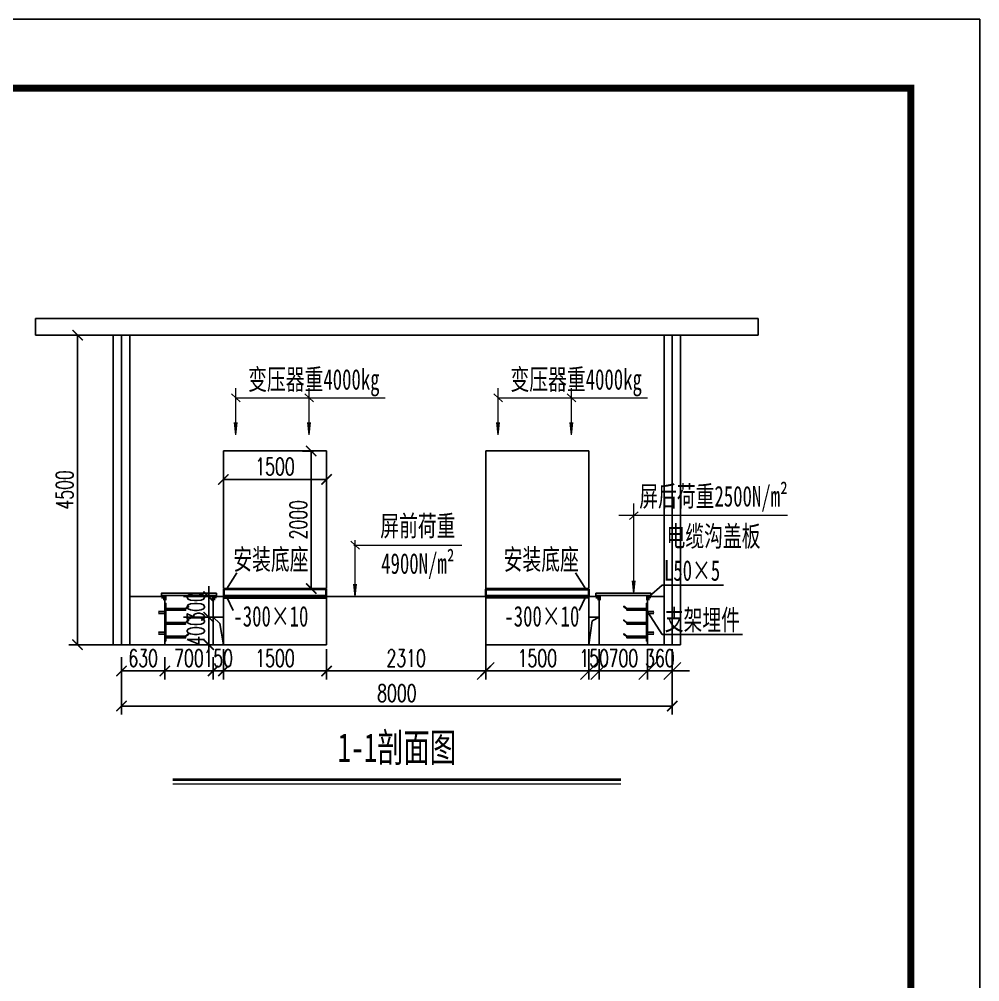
# Model space of a CAD drawing. Header units: millimetres. Extents: x -24326 to 675674, y 148048 to 606396.
# Drawn here: x 641424 to 655374, y 195060 to 209048 of the extents above; entities that cross this region are included whole.
import ezdxf
from ezdxf.enums import TextEntityAlignment as Align

# ---------------------------------------------------------------- set-up
doc = ezdxf.new("R2010")
doc.units = ezdxf.units.MM
doc.linetypes.add('CENTER', pattern=[2, 1.25, -0.25, 0.25, -0.25])
doc.linetypes.add('常规', pattern=[20, 10, 0, 10])
for name, color, linetype, lineweight in [('CAXA0', 7, 'Continuous', 70), ('CAXA0层', 7, 'Continuous', 25), ('SW', 8, 'Continuous', 20), ('TEXT', 4, 'Continuous', 0), ('中心线', 1, 'CENTER', 20), ('电辅助1', 7, 'Continuous', 0)]:
    doc.layers.add(name, color=color, linetype=linetype, lineweight=lineweight)
for name, color, linetype in [('动力平面导线层', 3, '常规'), ('动力平面设备层', 1, 'Continuous'), ('图框', 7, 'Continuous'), ('文字', 7, 'Continuous'), ('照明平面导线层', 3, 'Continuous'), ('照明平面设备层', 1, 'Continuous'), ('电气-接地设计-接地线', 3, '接地线'), ('绘制实体层', 7, 'Continuous')]:
    doc.layers.add(name, color=color, linetype=linetype)
doc.styles.add('BcDimText', font='txt.shx', dxfattribs={"width": 0.667, "height": 250, "bigfont": 'hztxt.shx'})
doc.styles.add('EESLTYPE', font='TXT.shx')
doc.styles.add('标准', font='NSimSun.ttf', dxfattribs={"width": 0.667})
doc.linetypes.add('接地线', pattern='A,500,[136,EESLTYPE.shx,S=100,R=0,X=0,Y=0],500,-200,60,-200', length=1460)
doc.linetypes.add('组180_避雷线', pattern='A,1000,["X",EESLTYPE,S=200,R=-180,X=200,Y=100],500', length=1500)
doc.dimstyles.new('BC_DIMLFAC_Arch_100.0000_1.0000_1.0000_0_MM_0_1.5000', dxfattribs={"dimtxt": 250, "dimasz": 150, "dimexe": 125, "dimexo": 62.5, "dimgap": 62.5, "dimtad": 1, "dimdec": 0, "dimzin": 0, "dimdsep": 46, "dimtxsty": 'BcDimText', "dimblk": 'ARCHTICK', "dimcen": 250, "dimadec": 0, "dimazin": 0, "dimtfac": 1, "dimtdec": 4, "dimtix": 1, "dimtmove": 0, "dimatfit": 3, "dimfxl": 1, "dimtolj": 1, "dimtzin": 0, "dimarcsym": 0})
doc.dimstyles.new('BC_DIMLFAC_Arch_100.0000_1.0000_1.0000_0_MM_0_2.5000', dxfattribs={"dimtxt": 250, "dimasz": 250, "dimexe": 125, "dimexo": 62.5, "dimgap": 62.5, "dimtad": 1, "dimdec": 0, "dimzin": 0, "dimdsep": 46, "dimtxsty": 'BcDimText', "dimblk": 'OBLIQUE', "dimcen": 250, "dimadec": 0, "dimazin": 0, "dimtfac": 1, "dimtdec": 4, "dimtix": 1, "dimtmove": 0, "dimatfit": 3, "dimfxl": 1, "dimtolj": 1, "dimtzin": 0, "dimarcsym": 0})

# ---------------------------------------------------------------- blocks, each defined once
blk = doc.blocks.new('_ArchTick')
at = {"color": 0, "linetype": 'ByBlock', "const_width": 0.15}
blk.add_lwpolyline([(-0.5, -0.5), (0.5, 0.5)], dxfattribs=at)
blk = doc.blocks.new('*D174')
at = {"layer": 'Defpoints', "color": 0, "linetype": 'ByBlock', "transparency": 16777216}
for p in [(643538, 199839), (644238, 199839), (644238, 199576)]:
    blk.add_point(p, dxfattribs=at)
at = {"layer": '动力平面导线层', "color": 0, "linetype": 'ByBlock', "lineweight": -2, "transparency": 16777216}
for p, q in [((643538, 199777), (643538, 199451)), ((644238, 199777), (644238, 199451)), ((643538, 199576), (644238, 199576))]:
    blk.add_line(p, q, dxfattribs=at)
at = {"layer": '动力平面导线层', "color": 0, "linetype": 'ByBlock', "lineweight": -2, "transparency": 16777216, "xscale": 150, "yscale": 150, "zscale": 150}
for p, rotation in [((643538, 199576), 180.0033482672131), ((644238, 199576), 0.003348267213036236)]:
    blk.add_blockref('_ArchTick', p, dxfattribs=dict(at, rotation=rotation))
at = {"layer": '动力平面导线层', "color": 0, "linetype": 'ByBlock', "transparency": 16777216, "insert": (643888, 199763), "char_height": 250, "attachment_point": 5, "rotation": 0.0033, "style": 'BcDimText'}
blk.add_mtext('\\A1;700', dxfattribs=at)
blk = doc.blocks.new('*D175')
at = {"layer": 'Defpoints', "color": 0, "linetype": 'ByBlock', "transparency": 16777216}
for p in [(644238, 199839), (644388, 199839), (644388, 199576)]:
    blk.add_point(p, dxfattribs=at)
at = {"layer": '动力平面导线层', "color": 0, "linetype": 'ByBlock', "lineweight": -2, "transparency": 16777216}
for p, q in [((644238, 199777), (644238, 199451)), ((644388, 199777), (644388, 199451)), ((644238, 199576), (644088, 199576)), ((644238, 199576), (644388, 199576)), ((644388, 199576), (644538, 199576))]:
    blk.add_line(p, q, dxfattribs=at)
at = {"layer": '动力平面导线层', "color": 0, "linetype": 'ByBlock', "lineweight": -2, "transparency": 16777216, "xscale": 150, "yscale": 150, "zscale": 150}
for p, rotation in [((644238, 199576), 359.9831773144604), ((644388, 199576), 179.9831773144604)]:
    blk.add_blockref('_ArchTick', p, dxfattribs=dict(at, rotation=rotation))
at = {"layer": '动力平面导线层', "color": 0, "linetype": 'ByBlock', "transparency": 16777216, "insert": (644313, 199763), "char_height": 250, "attachment_point": 5, "rotation": 359.9832, "style": 'BcDimText'}
blk.add_mtext('\\A1;150', dxfattribs=at)
blk = doc.blocks.new('*D176')
at = {"layer": 'Defpoints', "color": 0, "linetype": 'ByBlock', "transparency": 16777216}
for p in [(650908, 199673), (642908, 199576), (650908, 199067)]:
    blk.add_point(p, dxfattribs=at)
at = {"layer": '动力平面导线层', "color": 0, "linetype": 'ByBlock', "lineweight": -2, "transparency": 16777216}
for p, q in [((650908, 199611), (650908, 198942)), ((642908, 199513), (642908, 198942)), ((642908, 199067), (650908, 199067))]:
    blk.add_line(p, q, dxfattribs=at)
at = {"layer": '动力平面导线层', "color": 0, "linetype": 'ByBlock', "lineweight": -2, "transparency": 16777216, "xscale": 150, "yscale": 150, "zscale": 150, "rotation": 180}
blk.add_blockref('_ArchTick', (642908, 199067), dxfattribs=at)
at = {"layer": '动力平面导线层', "color": 0, "linetype": 'ByBlock', "lineweight": -2, "transparency": 16777216, "xscale": 150, "yscale": 150, "zscale": 150}
blk.add_blockref('_ArchTick', (650908, 199067), dxfattribs=at)
at = {"layer": '动力平面导线层', "color": 0, "linetype": 'ByBlock', "transparency": 16777216, "insert": (646908, 199254), "char_height": 250, "attachment_point": 5, "style": 'BcDimText'}
blk.add_mtext('\\A1;8000', dxfattribs=at)
blk = doc.blocks.new('*D177')
at = {"layer": 'Defpoints', "color": 0, "linetype": 'ByBlock', "transparency": 16777216}
for p in [(643849, 200357), (643849, 199958), (644175, 199958)]:
    blk.add_point(p, dxfattribs=at)
at = {"layer": '动力平面设备层', "color": 0, "linetype": 'ByBlock', "lineweight": -2, "transparency": 16777216}
for p, q in [((644175, 200357), (644175, 200507)), ((643911, 200357), (644300, 200357)), ((644175, 200357), (644175, 199958)), ((643911, 199958), (644300, 199958)), ((644175, 199958), (644175, 199808))]:
    blk.add_line(p, q, dxfattribs=at)
at = {"layer": '动力平面设备层', "color": 0, "linetype": 'ByBlock', "lineweight": -2, "transparency": 16777216, "xscale": 150, "yscale": 150, "zscale": 150}
for p, rotation in [((644175, 200357), 270), ((644175, 199958), 90)]:
    blk.add_blockref('_ArchTick', p, dxfattribs=dict(at, rotation=rotation))
at = {"layer": '动力平面设备层', "color": 0, "linetype": 'ByBlock', "lineweight": -3, "transparency": 16777216, "insert": (643988, 200157), "char_height": 250, "attachment_point": 5, "rotation": 90, "style": 'BcDimText'}
blk.add_mtext('\\A1;400', dxfattribs=at)
blk = doc.blocks.new('*D178')
at = {"layer": 'Defpoints', "color": 0, "transparency": 16777216}
for p in [(643749, 200657), (644175, 200657), (643749, 200357)]:
    blk.add_point(p, dxfattribs=at)
at = {"layer": '动力平面导线层', "color": 0, "lineweight": -2, "transparency": 16777216}
for p, q in [((644175, 200657), (644175, 200807)), ((643811, 200657), (644300, 200657)), ((644175, 200357), (644175, 200657)), ((643811, 200357), (644300, 200357)), ((644175, 200357), (644175, 200207))]:
    blk.add_line(p, q, dxfattribs=at)
at = {"layer": '动力平面导线层', "color": 0, "lineweight": -2, "transparency": 16777216, "xscale": 150, "yscale": 150, "zscale": 150}
for p, rotation in [((644175, 200657), 270), ((644175, 200357), 90)]:
    blk.add_blockref('_ArchTick', p, dxfattribs=dict(at, rotation=rotation))
at = {"layer": '动力平面导线层', "color": 0, "transparency": 16777216, "insert": (643988, 200507), "char_height": 250, "attachment_point": 5, "rotation": 90, "style": 'BcDimText'}
blk.add_mtext('\\A1;300', dxfattribs=at)
blk = doc.blocks.new('*D179')
at = {"layer": 'Defpoints', "color": 0, "linetype": 'ByBlock', "transparency": 16777216}
for p in [(644388, 202365), (645888, 202360), (645888, 202360)]:
    blk.add_point(p, dxfattribs=at)
at = {"layer": '动力平面导线层', "color": 0, "linetype": 'ByBlock', "lineweight": -2, "transparency": 16777216}
for p, q in [((645888, 202423), (645888, 202485)), ((644388, 202360), (645888, 202360)), ((644388, 202303), (644388, 202235))]:
    blk.add_line(p, q, dxfattribs=at)
at = {"layer": '动力平面导线层', "color": 0, "linetype": 'ByBlock', "lineweight": -2, "transparency": 16777216, "xscale": 150, "yscale": 150, "zscale": 150, "rotation": 180}
blk.add_blockref('_ArchTick', (644388, 202360), dxfattribs=at)
at = {"layer": '动力平面导线层', "color": 0, "linetype": 'ByBlock', "lineweight": -2, "transparency": 16777216, "xscale": 150, "yscale": 150, "zscale": 150}
blk.add_blockref('_ArchTick', (645888, 202360), dxfattribs=at)
at = {"layer": '动力平面导线层', "color": 0, "linetype": 'ByBlock', "transparency": 16777216, "insert": (645138, 202548), "char_height": 250, "attachment_point": 5, "style": 'BcDimText'}
blk.add_mtext('\\A1;1500', dxfattribs=at)
blk = doc.blocks.new('*D180')
at = {"layer": 'Defpoints', "color": 0, "linetype": 'ByBlock', "transparency": 16777216}
for p in [(645663, 202773), (645757, 202773), (645717, 200774)]:
    blk.add_point(p, dxfattribs=at)
at = {"layer": '动力平面设备层', "color": 0, "linetype": 'ByBlock', "lineweight": -2, "transparency": 16777216}
for p, q in [((645695, 202773), (645538, 202773)), ((645663, 200774), (645663, 202773)), ((645654, 200774), (645538, 200774))]:
    blk.add_line(p, q, dxfattribs=at)
at = {"layer": '动力平面设备层', "color": 0, "linetype": 'ByBlock', "lineweight": -2, "transparency": 16777216, "xscale": 150, "yscale": 150, "zscale": 150}
for p, rotation in [((645663, 202773), 90), ((645663, 200774), 270)]:
    blk.add_blockref('_ArchTick', p, dxfattribs=dict(at, rotation=rotation))
at = {"layer": '动力平面设备层', "color": 0, "linetype": 'ByBlock', "lineweight": -3, "transparency": 16777216, "insert": (645476, 201774), "char_height": 250, "attachment_point": 5, "rotation": 90, "style": 'BcDimText'}
blk.add_mtext('\\A1;2000', dxfattribs=at)
blk = doc.blocks.new('*D181')
at = {"layer": 'Defpoints', "color": 0, "linetype": 'ByBlock', "transparency": 16777216}
for p in [(644388, 199958), (645888, 199958), (645888, 199576)]:
    blk.add_point(p, dxfattribs=at)
at = {"layer": '动力平面导线层', "color": 0, "linetype": 'ByBlock', "lineweight": -2, "transparency": 16777216}
for p, q in [((644388, 199895), (644388, 199451)), ((645888, 199895), (645888, 199451)), ((644388, 199576), (645888, 199576))]:
    blk.add_line(p, q, dxfattribs=at)
at = {"layer": '动力平面导线层', "color": 0, "linetype": 'ByBlock', "lineweight": -2, "transparency": 16777216, "xscale": 150, "yscale": 150, "zscale": 150, "rotation": 180}
blk.add_blockref('_ArchTick', (644388, 199576), dxfattribs=at)
at = {"layer": '动力平面导线层', "color": 0, "linetype": 'ByBlock', "lineweight": -2, "transparency": 16777216, "xscale": 150, "yscale": 150, "zscale": 150}
blk.add_blockref('_ArchTick', (645888, 199576), dxfattribs=at)
at = {"layer": '动力平面导线层', "color": 0, "linetype": 'ByBlock', "transparency": 16777216, "insert": (645138, 199763), "char_height": 250, "attachment_point": 5, "style": 'BcDimText'}
blk.add_mtext('\\A1;1500', dxfattribs=at)
blk = doc.blocks.new('GHD')
at = {"layer": '文字', "color": 0, "linetype": 'ByBlock', "lineweight": 50}
for p, q in [((-50, 0), (0, 0)), ((-50, 0), (-50, -5)), ((0, 0), (0, -50)), ((-50, -5), (-5, -5)), ((-5, -5), (-5, -50)), ((-5, -50), (0, -50))]:
    blk.add_line(p, q, dxfattribs=at)
blk = doc.blocks.new('*D182')
at = {"layer": 'Defpoints', "color": 0, "linetype": 'ByBlock', "transparency": 16777216}
for p in [(645888, 199958), (648198, 199958), (648198, 199576)]:
    blk.add_point(p, dxfattribs=at)
at = {"layer": '动力平面导线层', "color": 0, "linetype": 'ByBlock', "lineweight": -2, "transparency": 16777216}
for p, q in [((645888, 199895), (645888, 199451)), ((648198, 199895), (648198, 199451)), ((645888, 199576), (648198, 199576))]:
    blk.add_line(p, q, dxfattribs=at)
at = {"layer": '动力平面导线层', "color": 0, "linetype": 'ByBlock', "lineweight": -2, "transparency": 16777216, "xscale": 150, "yscale": 150, "zscale": 150, "rotation": 180}
blk.add_blockref('_ArchTick', (645888, 199576), dxfattribs=at)
at = {"layer": '动力平面导线层', "color": 0, "linetype": 'ByBlock', "lineweight": -2, "transparency": 16777216, "xscale": 150, "yscale": 150, "zscale": 150}
blk.add_blockref('_ArchTick', (648198, 199576), dxfattribs=at)
at = {"layer": '动力平面导线层', "color": 0, "linetype": 'ByBlock', "transparency": 16777216, "insert": (647043, 199763), "char_height": 250, "attachment_point": 5, "style": 'BcDimText'}
blk.add_mtext('\\A1;2310', dxfattribs=at)
blk = doc.blocks.new('_Oblique')
at = {"color": 0, "linetype": 'ByBlock', "lineweight": -2}
blk.add_line((-0.5, -0.5), (0.5, 0.5), dxfattribs=at)
blk = doc.blocks.new('*D169')
at = {"layer": 'Defpoints', "color": 0, "transparency": 16777216}
for p in [(648198, 199958), (649698, 199958), (649698, 199576)]:
    blk.add_point(p, dxfattribs=at)
at = {"layer": '照明平面导线层', "color": 0, "lineweight": -2, "transparency": 16777216}
for p, q in [((648198, 199895), (648198, 199451)), ((649698, 199895), (649698, 199451)), ((648198, 199576), (649698, 199576))]:
    blk.add_line(p, q, dxfattribs=at)
at = {"layer": '照明平面导线层', "color": 0, "lineweight": -2, "transparency": 16777216, "xscale": 250, "yscale": 250, "zscale": 250, "rotation": 180}
blk.add_blockref('_Oblique', (648198, 199576), dxfattribs=at)
at = {"layer": '照明平面导线层', "color": 0, "lineweight": -2, "transparency": 16777216, "xscale": 250, "yscale": 250, "zscale": 250}
blk.add_blockref('_Oblique', (649698, 199576), dxfattribs=at)
at = {"layer": '照明平面导线层', "color": 0, "lineweight": -3, "transparency": 16777216, "insert": (648948, 199763), "char_height": 250, "attachment_point": 5, "style": 'BcDimText'}
blk.add_mtext('\\A1;1500', dxfattribs=at)
blk = doc.blocks.new('*D170')
at = {"layer": 'Defpoints', "color": 0, "transparency": 16777216}
for p in [(649698, 199958), (649848, 199958), (649848, 199576)]:
    blk.add_point(p, dxfattribs=at)
at = {"layer": '照明平面导线层', "color": 0, "lineweight": -2, "transparency": 16777216}
for p, q in [((649698, 199895), (649698, 199451)), ((649848, 199895), (649848, 199451)), ((649698, 199576), (649448, 199576)), ((649698, 199576), (649848, 199576)), ((649848, 199576), (650098, 199576))]:
    blk.add_line(p, q, dxfattribs=at)
at = {"layer": '照明平面导线层', "color": 0, "lineweight": -2, "transparency": 16777216, "xscale": 250, "yscale": 250, "zscale": 250}
blk.add_blockref('_Oblique', (649698, 199576), dxfattribs=at)
at = {"layer": '照明平面导线层', "color": 0, "lineweight": -2, "transparency": 16777216, "xscale": 250, "yscale": 250, "zscale": 250, "rotation": 180}
blk.add_blockref('_Oblique', (649848, 199576), dxfattribs=at)
at = {"layer": '照明平面导线层', "color": 0, "lineweight": -3, "transparency": 16777216, "insert": (649773, 199763), "char_height": 250, "attachment_point": 5, "style": 'BcDimText'}
blk.add_mtext('\\A1;150', dxfattribs=at)
blk = doc.blocks.new('*D171')
at = {"layer": 'Defpoints', "color": 0, "transparency": 16777216}
for p in [(649848, 199958), (650548, 199958), (650548, 199576)]:
    blk.add_point(p, dxfattribs=at)
at = {"layer": '照明平面导线层', "color": 0, "lineweight": -2, "transparency": 16777216}
for p, q in [((649848, 199895), (649848, 199451)), ((650548, 199895), (650548, 199451)), ((649848, 199576), (650548, 199576))]:
    blk.add_line(p, q, dxfattribs=at)
at = {"layer": '照明平面导线层', "color": 0, "lineweight": -2, "transparency": 16777216, "xscale": 250, "yscale": 250, "zscale": 250, "rotation": 180}
blk.add_blockref('_Oblique', (649848, 199576), dxfattribs=at)
at = {"layer": '照明平面导线层', "color": 0, "lineweight": -2, "transparency": 16777216, "xscale": 250, "yscale": 250, "zscale": 250}
blk.add_blockref('_Oblique', (650548, 199576), dxfattribs=at)
at = {"layer": '照明平面导线层', "color": 0, "lineweight": -3, "transparency": 16777216, "insert": (650198, 199763), "char_height": 250, "attachment_point": 5, "style": 'BcDimText'}
blk.add_mtext('\\A1;700', dxfattribs=at)
blk = doc.blocks.new('*D172')
at = {"layer": 'Defpoints', "color": 0, "transparency": 16777216}
for p in [(650548, 199958), (650908, 199958), (650908, 199576)]:
    blk.add_point(p, dxfattribs=at)
at = {"layer": '照明平面导线层', "color": 0, "lineweight": -2, "transparency": 16777216}
for p, q in [((650548, 199895), (650548, 199451)), ((650908, 199895), (650908, 199451)), ((650548, 199576), (650298, 199576)), ((650548, 199576), (650908, 199576)), ((650908, 199576), (651158, 199576))]:
    blk.add_line(p, q, dxfattribs=at)
at = {"layer": '照明平面导线层', "color": 0, "lineweight": -2, "transparency": 16777216, "xscale": 250, "yscale": 250, "zscale": 250}
blk.add_blockref('_Oblique', (650548, 199576), dxfattribs=at)
at = {"layer": '照明平面导线层', "color": 0, "lineweight": -2, "transparency": 16777216, "xscale": 250, "yscale": 250, "zscale": 250, "rotation": 180}
blk.add_blockref('_Oblique', (650908, 199576), dxfattribs=at)
at = {"layer": '照明平面导线层', "color": 0, "lineweight": -3, "transparency": 16777216, "insert": (650728, 199763), "char_height": 250, "attachment_point": 5, "style": 'BcDimText'}
blk.add_mtext('\\A1;360', dxfattribs=at)
blk = doc.blocks.new('*D173')
at = {"layer": 'Defpoints', "color": 0, "linetype": 'ByBlock', "transparency": 16777216}
for p in [(642908, 199839), (643538, 199839), (643538, 199576)]:
    blk.add_point(p, dxfattribs=at)
at = {"layer": '动力平面导线层', "color": 0, "linetype": 'ByBlock', "lineweight": -2, "transparency": 16777216}
for p, q in [((642908, 199777), (642908, 199451)), ((643538, 199777), (643538, 199451)), ((642908, 199576), (643538, 199576))]:
    blk.add_line(p, q, dxfattribs=at)
at = {"layer": '动力平面导线层', "color": 0, "linetype": 'ByBlock', "lineweight": -2, "transparency": 16777216, "xscale": 150, "yscale": 150, "zscale": 150}
for p, rotation in [((642908, 199576), 180.0037205223427), ((643538, 199576), 0.003720522342726344)]:
    blk.add_blockref('_ArchTick', p, dxfattribs=dict(at, rotation=rotation))
at = {"layer": '动力平面导线层', "color": 0, "linetype": 'ByBlock', "transparency": 16777216, "insert": (643223, 199763), "char_height": 250, "attachment_point": 5, "rotation": 0.0037, "style": 'BcDimText'}
blk.add_mtext('\\A1;630', dxfattribs=at)
blk = doc.blocks.new('*D198')
at = {"color": 0, "lineweight": -2, "transparency": 16777216}
for p, q in [((642726, 204458), (642146, 204458)), ((642271, 199958), (642271, 204458)), ((642726, 199958), (642146, 199958))]:
    blk.add_line(p, q, dxfattribs=at)
at = {"layer": 'Defpoints', "color": 0, "transparency": 16777216}
for p in [(642271, 204458), (642788, 204458), (642788, 199958)]:
    blk.add_point(p, dxfattribs=at)
at = {"color": 0, "lineweight": -2, "transparency": 16777216, "xscale": 150, "yscale": 150, "zscale": 150}
for p, rotation in [((642271, 204458), 90), ((642271, 199958), 270)]:
    blk.add_blockref('_ArchTick', p, dxfattribs=dict(at, rotation=rotation))
at = {"color": 0, "transparency": 16777216, "insert": (642083, 202208), "char_height": 250, "attachment_point": 5, "rotation": 90, "style": 'BcDimText'}
blk.add_mtext('\\A1;4500', dxfattribs=at)

msp = doc.modelspace()

# ---------------------------------------------------------------- linework, layer by layer
at = {"color": 2}
for p, q in [((643554.7, 200007.7), (643538.1, 200007.7)), ((650531.6, 200007.7), (650548.2, 200007.7))]:
    msp.add_line(p, q, dxfattribs=at)
for points in [[(643538.1, 200007.7), (643538.1, 200557.7), (643554.7, 200557.7), (643554.7, 200007.7)], [(650548.2, 200007.7), (650548.2, 200557.7), (650531.6, 200557.7), (650531.6, 200007.7)]]:
    msp.add_lwpolyline(points, dxfattribs=at)
at = {"layer": 'CAXA0', "linetype": 'ByBlock', "lineweight": 0}
for p, q in [((644569, 203008.6), (644569, 203688.1)), ((645635.3, 203008.8), (645635.3, 203688.1)), ((648378.9, 203008.6), (648378.9, 203688.1)), ((649445.3, 203008.8), (649445.3, 203688.1)), ((644505.2, 203602.4), (644632.8, 203489.1)), ((644569, 203545.8), (646738.3, 203545.8)), ((645571.5, 203602.4), (645699.2, 203489.1)), ((648315.1, 203602.4), (648442.7, 203489.1)), ((648378.9, 203545.8), (650548.3, 203545.8)), ((649381.5, 203602.4), (649509.1, 203489.1)), ((644569, 203008.6), (644549.8, 203187.5)), ((644569, 203008.6), (644586.7, 203187.5)), ((645635.3, 203008.8), (645616.2, 203187.7)), ((645635.3, 203008.8), (645653.1, 203187.7)), ((648378.9, 203008.6), (648359.8, 203187.5)), ((648378.9, 203008.6), (648396.6, 203187.5)), ((649445.3, 203008.8), (649426.1, 203187.7)), ((649445.3, 203008.8), (649463, 203187.7)), ((650348.2, 200705.5), (650348.2, 202011.8)), ((650412, 201891.3), (650284.4, 201778.1)), ((652579.6, 201834.7), (650130.6, 201834.7)), ((646238.8, 201460.9), (646366.4, 201347.6)), ((646302.6, 200657.7), (646302.6, 201475.6)), ((646281.3, 201404.2), (647853.9, 201404.2)), ((650348.2, 200705.5), (650330.4, 200884.4)), ((650348.2, 200705.5), (650367.3, 200884.4)), ((646302.6, 200657.7), (646283.5, 200836.6)), ((646302.6, 200657.7), (646320.3, 200836.6))]:
    msp.add_line(p, q, dxfattribs=at)
at = {"layer": 'CAXA0层', "color": 2, "linetype": 'ByBlock', "lineweight": 40}
msp.add_line((643655, 197999.4), (650161.3, 197999.4), dxfattribs=at)
at = {"layer": 'CAXA0层', "color": 2, "linetype": 'ByBlock', "lineweight": 0}
msp.add_line((643655, 197933.9), (650161.3, 197933.9), dxfattribs=at)
at = {"layer": '中心线', "linetype": 'ByBlock', "lineweight": 25, "ltscale": 10}
for p, q in [((642908.1, 204456.7), (642908.1, 199957.6)), ((650908.2, 199957.6), (650908.2, 204456.7))]:
    msp.add_line(p, q, dxfattribs=at)
at = {"layer": '动力平面导线层', "color": 0, "linetype": 'ByBlock'}
for p, q in [((641661.1, 204696.7), (652155.3, 204696.7)), ((641661.1, 204456.7), (641661.1, 204696.7)), ((652155.3, 204696.7), (652155.3, 204456.7)), ((652155.3, 204456.7), (641661.1, 204456.7))]:
    msp.add_line(p, q, dxfattribs=at)
at = {"layer": '动力平面设备层', "color": 0, "linetype": 'ByBlock', "lineweight": -3, "ltscale": 100}
for p, q in [((643538.1, 200657.2), (643028.1, 200657.2)), ((643538.1, 199957.6), (643538.1, 200657.2)), ((644238.2, 199957.6), (644238.2, 200657.2)), ((644388.2, 199957.6), (644388.2, 200657.2)), ((649698.1, 199957.7), (649698.1, 200657.2)), ((649848.1, 199957.6), (649848.1, 200657.2)), ((650548.1, 199957.6), (650548.1, 200657.2)), ((650548.1, 200657.2), (650788.1, 200657.2))]:
    msp.add_line(p, q, dxfattribs=at)
at = {"layer": '图框', "linetype": 'Continuous', "lineweight": 100, "const_width": 100}
msp.add_lwpolyline([(598473.6, 168047.8), (654373.6, 168047.8), (654373.6, 208047.8), (598473.6, 208047.8)], close=True, dxfattribs=at)
at = {"layer": '文字', "color": 0, "linetype": 'ByBlock', "lineweight": -3}
for p, q in [((642788.1, 199957.6), (642788.1, 204456.7)), ((643028.1, 199957.6), (643028.1, 204456.7)), ((650788.1, 204456.7), (650788.1, 199957.6)), ((651028.1, 204456.7), (651028.1, 199957.6))]:
    msp.add_line(p, q, dxfattribs=at)
at = {"layer": '文字', "linetype": 'ByBlock', "lineweight": -3}
for p, q in [((645888.2, 202773.4), (644388.2, 202773.4)), ((644388.2, 202773.4), (644388.2, 200773.9)), ((645888.2, 200773.9), (645888.2, 202773.4)), ((648198.1, 200773.9), (648198.1, 202773.4)), ((648198.1, 202773.4), (649698.1, 202773.4)), ((649698.1, 202773.4), (649698.1, 200773.9)), ((644388.2, 200773.9), (645888.2, 200773.9)), ((649698.1, 200773.9), (648198.1, 200773.9)), ((645888.1, 200657.7), (645888.1, 199957.6)), ((648198.1, 200657.7), (648198.1, 199957.6))]:
    msp.add_line(p, q, dxfattribs=at)
at = {"layer": '文字', "color": 6, "linetype": 'ByBlock', "lineweight": 30}
for p, q in [((644388.2, 200765.4), (644388.2, 200665.4)), ((645888.2, 200765.4), (644388.2, 200765.4)), ((644393.2, 200760.4), (644393.2, 200670.4)), ((645883.2, 200760.4), (644393.2, 200760.4)), ((645883.2, 200670.4), (645883.2, 200760.4)), ((645888.2, 200665.4), (645888.2, 200765.4)), ((648198.1, 200665.4), (648198.1, 200765.4)), ((648198.1, 200765.4), (649698.1, 200765.4)), ((648203.1, 200670.4), (648203.1, 200760.4)), ((648203.1, 200760.4), (649693.1, 200760.4)), ((649693.1, 200760.4), (649693.1, 200670.4)), ((649698.1, 200765.4), (649698.1, 200665.4)), ((644388.2, 200665.4), (645888.2, 200665.4)), ((644393.2, 200670.4), (645883.2, 200670.4)), ((649698.1, 200665.4), (648198.1, 200665.4)), ((649693.1, 200670.4), (648203.1, 200670.4))]:
    msp.add_line(p, q, dxfattribs=at)
at = {"layer": '文字', "color": 2, "linetype": 'ByBlock', "lineweight": 50}
for p, q in [((645888.2, 200657.2), (644388.2, 200657.2)), ((644388.2, 200657.2), (644388.2, 200649.2)), ((644388.2, 200649.2), (645888.2, 200649.2)), ((645888.2, 200657.2), (645888.2, 200649.2)), ((648198.1, 200657.2), (649698.1, 200657.2)), ((648198.1, 200657.2), (648198.1, 200649.2)), ((649698.1, 200649.2), (648198.1, 200649.2)), ((649698.1, 200657.2), (649698.1, 200649.2))]:
    msp.add_line(p, q, dxfattribs=at)
at = {"layer": '文字', "color": 1, "linetype": 'ByBlock', "lineweight": -3}
for p, q in [((644388.2, 200357.4), (644238.2, 200357.4)), ((644334.8, 200267.5), (644238.2, 200357.4)), ((649698.1, 200357.4), (649848.1, 200357.4)), ((649743.3, 200307), (649848.1, 200357.4)), ((644334.8, 200267.5), (644388.2, 199957.6)), ((649743.3, 200307), (649698.1, 199957.6))]:
    msp.add_line(p, q, dxfattribs=at)
at = {"layer": '照明平面导线层', "color": 3, "lineweight": -3}
for p, q in [((648198.1, 199788), (648198.1, 200822.1)), ((643533.1, 200441.4), (643445.4, 200441.4)), ((643445.4, 200441.4), (643460.5, 200430.8)), ((643445.4, 200412), (643460.5, 200422.6)), ((643533.1, 200412), (643445.4, 200412)), ((650553.2, 200441.4), (650640.8, 200441.4)), ((650553.2, 200412), (650640.8, 200412)), ((650640.8, 200441.4), (650625.7, 200430.8)), ((650640.8, 200412), (650625.7, 200422.6)), ((643533.1, 200141.4), (643445.4, 200141.4)), ((643445.4, 200141.4), (643460.5, 200130.8)), ((643445.4, 200112), (643460.5, 200122.6)), ((643533.1, 200112), (643445.4, 200112)), ((650553.2, 200141.4), (650640.8, 200141.4)), ((650553.2, 200112), (650640.8, 200112)), ((650640.8, 200141.4), (650625.7, 200130.8)), ((650640.8, 200112), (650625.7, 200122.6))]:
    msp.add_line(p, q, dxfattribs=at)
at = {"layer": '照明平面导线层', "color": 0, "lineweight": -3}
for p, q in [((650573.2, 200657.2), (650759.5, 200823.5)), ((650759.5, 200823.5), (651650.4, 200823.5)), ((644238.1, 200657.2), (649848.2, 200657.2)), ((650553.2, 200430.2), (650763, 200105.5)), ((650763, 200105.5), (651927, 200105.5)), ((645888.1, 199957.6), (642638.1, 199957.6)), ((648198.1, 199957.7), (651028.1, 199957.6))]:
    msp.add_line(p, q, dxfattribs=at)
for points in [[(644288.1, 200673.2), (643488.1, 200673.2), (643488.1, 200705.5), (644288.1, 200705.5)], [(649798.2, 200673.2), (650598.2, 200673.2), (650598.2, 200705.5), (649798.2, 200705.5)]]:
    msp.add_lwpolyline(points, close=True, dxfattribs=at)
at = {"layer": '照明平面导线层', "color": 6, "linetype": '组180_避雷线', "lineweight": -3, "const_width": 10}
for points in [[(643533.1, 200459), (643533.1, 200401.3)], [(650553.2, 200459), (650553.2, 200401.3)], [(643533.1, 200159), (643533.1, 200101.3)], [(650553.2, 200159), (650553.2, 200101.3)]]:
    msp.add_lwpolyline(points, dxfattribs=at)
at = {"layer": '照明平面设备层', "color": 0, "lineweight": -3, "ltscale": 100}
msp.add_lwpolyline([(595973.6, 209047.8), (655373.6, 209047.8), (655373.6, 167047.8), (595973.6, 167047.8)], close=True, dxfattribs=at)
at = {"layer": '电气-接地设计-接地线', "color": 0, "linetype": 'ByBlock', "lineweight": -3}
for p, q in [((644434.5, 200765.4), (644582.7, 201000.8)), ((649651.8, 200765.4), (649503.6, 201000.8)), ((644438.2, 200649.7), (644532.6, 200454.8)), ((649648.1, 200649.7), (649553.7, 200454.8))]:
    msp.add_line(p, q, dxfattribs=at)
at = {"layer": '绘制实体层', "color": 2, "linetype": 'ByBlock'}
for points in [[(643538.1, 200482.7), (643838.1, 200482.7), (643838.1, 200457.7), (643538.1, 200457.7)], [(643538.1, 200475.7), (643838.1, 200475.7)], [(643838.1, 200475.7), (643838.1, 200482.7), (643880.9, 200517.2), (643884.3, 200512.9), (643838.1, 200475.7)], [(650248.2, 200475.7), (650248.2, 200482.7), (650205.4, 200517.2), (650202, 200512.9), (650248.2, 200475.7)], [(650548.2, 200482.7), (650248.2, 200482.7), (650248.2, 200457.7), (650548.2, 200457.7)], [(650548.2, 200475.7), (650248.2, 200475.7)], [(643838.1, 200275.7), (643838.1, 200282.7), (643880.9, 200317.2), (643884.3, 200312.9), (643838.1, 200275.7)], [(650248.2, 200275.7), (650248.2, 200282.7), (650205.4, 200317.2), (650202, 200312.9), (650248.2, 200275.7)], [(643538.1, 200282.7), (643838.1, 200282.7), (643838.1, 200257.7), (643538.1, 200257.7)], [(643538.1, 200275.7), (643838.1, 200275.7)], [(650548.2, 200282.7), (650248.2, 200282.7), (650248.2, 200257.7), (650548.2, 200257.7)], [(650548.2, 200275.7), (650248.2, 200275.7)], [(643538.1, 200082.7), (643838.1, 200082.7), (643838.1, 200057.7), (643538.1, 200057.7)], [(643538.1, 200075.7), (643838.1, 200075.7)], [(643838.1, 200075.7), (643838.1, 200082.7), (643880.9, 200117.2), (643884.3, 200112.9), (643838.1, 200075.7)], [(650248.2, 200075.7), (650248.2, 200082.7), (650205.4, 200117.2), (650202, 200112.9), (650248.2, 200075.7)], [(650548.2, 200082.7), (650248.2, 200082.7), (650248.2, 200057.7), (650548.2, 200057.7)], [(650548.2, 200075.7), (650248.2, 200075.7)]]:
    msp.add_lwpolyline(points, dxfattribs=at)

# ---------------------------------------------------------------- block references
at = {"layer": '照明平面导线层', "color": 4, "lineweight": -3}
for p in [(643538.1, 200657.2), (649848.2, 200657.2)]:
    msp.add_blockref('GHD', p, dxfattribs=at)
at = {"layer": '照明平面导线层', "color": 4, "lineweight": -3, "xscale": -1}
for p in [(644238.1, 200657.2), (650548.1, 200657.2)]:
    msp.add_blockref('GHD', p, dxfattribs=at)

# ---------------------------------------------------------------- texts
at = {"layer": 'SW', "color": 2, "linetype": 'ByBlock', "lineweight": 25, "style": '标准', "width": 0.667}
msp.add_text('1-1剖面图', height=420, dxfattribs=at).set_placement((646908.2, 198254.4), align=Align.CENTER)
at = {"layer": 'TEXT', "color": 7, "linetype": 'ByBlock', "ltscale": 100, "char_height": 300, "attachment_point": 5, "style": '标准'}
for insert in [(645702.7, 203764.9), (649512.7, 203764.9)]:
    msp.add_mtext('{\\fNSimSun|b0|i0|c134|p34;变压器重4000kg}', dxfattribs=dict(at, insert=insert))
at = {"layer": '电辅助1', "color": 7, "linetype": 'ByBlock', "lineweight": 25, "style": '标准', "width": 0.667}
for s, p in [('屏后荷重2500N/m²', (651507, 201966.2)), ('屏前荷重', (647212.5, 201535.7)), ('电缆沟盖板', (651507, 201385.6)), ('安装底座', (645078.2, 201047.6)), ('4900N/m²', (647212.5, 200988.4)), ('安装底座', (649004.7, 201047.6)), ('L50×5', (651195.4, 200887)), ('-300×10', (645078.2, 200221.7)), ('-300×10', (649013.7, 200221.7)), ('支架埋件', (651345, 200169.1))]:
    msp.add_text(s, height=300, dxfattribs=at).set_placement(p, align=Align.CENTER)

# ---------------------------------------------------------------- dimensions: what is measured, and where the dimension line sits
at = {"color": 3}
dim = msp.add_linear_dim(base=(642270.5, 204457.7), p1=(642788.1, 199957.6), p2=(642788.1, 204457.7), angle=90, dimstyle='BC_DIMLFAC_Arch_100.0000_1.0000_1.0000_0_MM_0_1.5000', dxfattribs=at)
dim.commit()
dim.dimension.update_dxf_attribs({"geometry": '*D198', "text_midpoint": (642083, 202207.7)})
at = {"layer": '动力平面导线层', "color": 3, "linetype": 'ByBlock'}
for base, p1, p2, picture, middle in [((645888.2, 202360.1), (644388.2, 202365.1), (645888.2, 202360.1), '*D179', (645138.2, 202547.6)), ((645888.1, 199575.9), (644388.2, 199957.6), (645888.1, 199957.6), '*D181', (645138.2, 199763.4)), ((648198.1, 199575.9), (645888.1, 199957.6), (648198.1, 199957.7), '*D182', (647043.1, 199763.4)), ((650908.2, 199066.8), (642908.1, 199575.9), (650908.2, 199673), '*D176', (646908.2, 199254.3))]:
    dim = msp.add_linear_dim(base=base, p1=p1, p2=p2, dimstyle='BC_DIMLFAC_Arch_100.0000_1.0000_1.0000_0_MM_0_1.5000', dxfattribs=at)
    dim.commit()
    dim.dimension.update_dxf_attribs({"geometry": picture, "text_midpoint": middle})
at = {"layer": '动力平面导线层', "color": 3}
dim = msp.add_linear_dim(base=(644175.4, 200657.2), p1=(643748.9, 200357.4), p2=(643748.9, 200657.2), angle=90, dimstyle='BC_DIMLFAC_Arch_100.0000_1.0000_1.0000_0_MM_0_1.5000', dxfattribs=at)
dim.commit()
dim.dimension.update_dxf_attribs({"geometry": '*D178', "text_midpoint": (643987.9, 200507.3)})
at = {"layer": '动力平面导线层', "color": 3, "linetype": 'ByBlock'}
for p1, p2, distance, picture, middle in [((642908.1, 199839), (643538.1, 199839.1), -263.2, '*D173', (643223.1, 199763.3)), ((643538.1, 199839), (644238.2, 199839.1), -263.2, '*D174', (643888.2, 199763.3)), ((644238.2, 199839.1), (644388.2, 199839), -263.1, '*D175', (644313.1, 199763.4))]:
    dim = msp.add_aligned_dim(p1=p1, p2=p2, distance=distance, dimstyle='BC_DIMLFAC_Arch_100.0000_1.0000_1.0000_0_MM_0_1.5000', dxfattribs=at)
    dim.commit()
    dim.dimension.update_dxf_attribs({"geometry": picture, "text_midpoint": middle})
at = {"layer": '动力平面设备层', "color": 3, "linetype": 'ByBlock', "lineweight": -3}
for base, p1, p2, picture, middle in [((645663.2642, 202773.3667), (645716.9829, 200773.8592), (645757.1366, 202773.3667), '*D180', (645475.7642, 201773.6129)), ((644175.4, 199957.6), (643848.9, 200357.4), (643848.9, 199957.6), '*D177', (643987.9, 200157.5))]:
    dim = msp.add_linear_dim(base=base, p1=p1, p2=p2, angle=90, dimstyle='BC_DIMLFAC_Arch_100.0000_1.0000_1.0000_0_MM_0_1.5000', dxfattribs=at)
    dim.commit()
    dim.dimension.update_dxf_attribs({"geometry": picture, "text_midpoint": middle})
at = {"layer": '照明平面导线层', "color": 3, "lineweight": -3}
for base, p1, p2, picture, middle in [((649698.1, 199575.9), (648198.1, 199957.6), (649698.1, 199957.6), '*D169', (648948.1, 199763.4)), ((649848.1, 199575.9), (649698.1, 199957.6), (649848.1, 199957.7), '*D170', (649773.1, 199763.4)), ((650548.1, 199575.9), (649848.1, 199957.6), (650548.1, 199957.6), '*D171', (650198.1, 199763.4)), ((650908.2, 199575.9), (650548.1, 199957.6), (650908.2, 199957.6), '*D172', (650728.2, 199763.4))]:
    dim = msp.add_linear_dim(base=base, p1=p1, p2=p2, dimstyle='BC_DIMLFAC_Arch_100.0000_1.0000_1.0000_0_MM_0_2.5000', dxfattribs=at)
    dim.commit()
    dim.dimension.update_dxf_attribs({"geometry": picture, "text_midpoint": middle})

doc.saveas('drawing.dxf')
